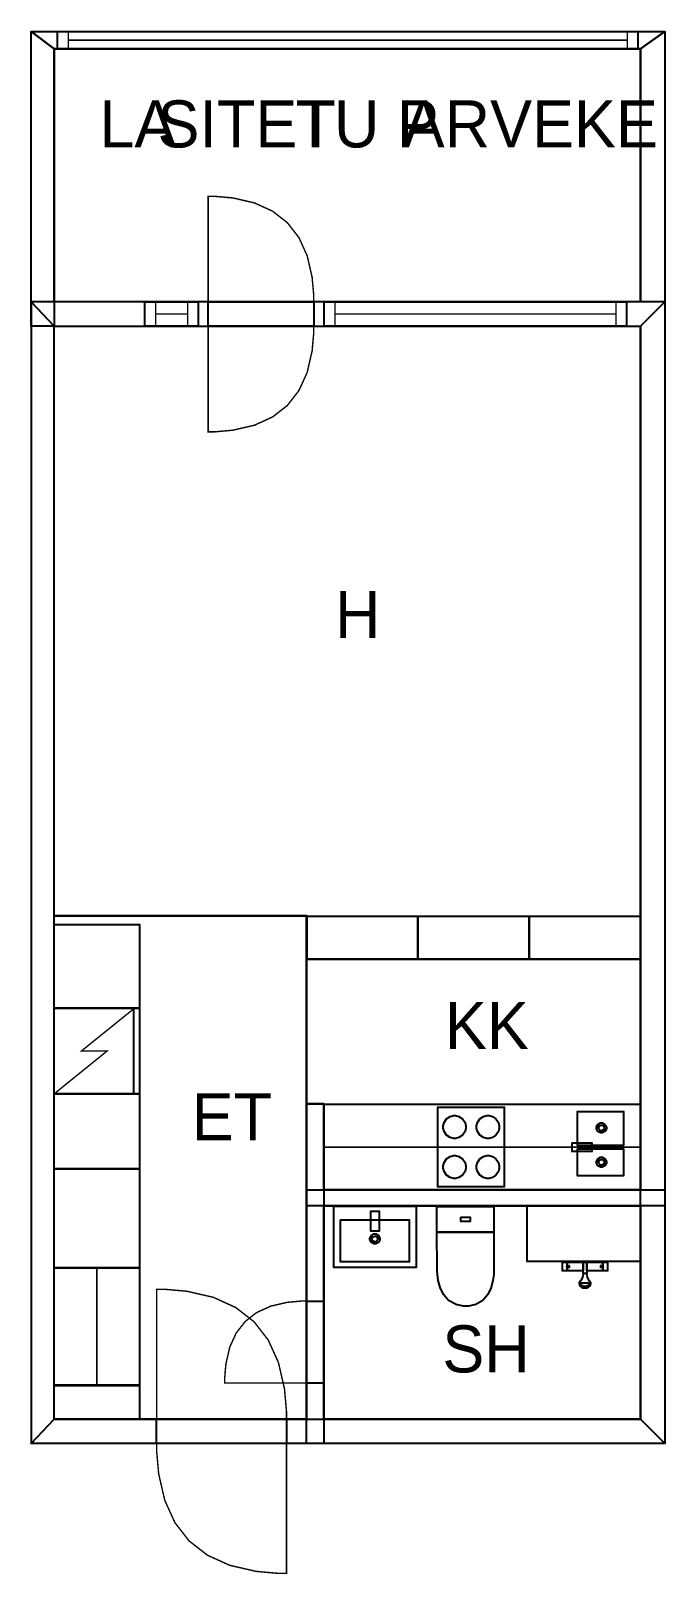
# Model space of a CAD drawing. Extents: x 0.6 to 5.2, y 0 to 11.3.
import ezdxf

# ---------------------------------------------------------------- set-up
doc = ezdxf.new("R2010")
doc.units = 0
doc.layers.get('0').update_dxf_attribs({"linetype": 'CONTINUOUS'})

msp = doc.modelspace()

# ---------------------------------------------------------------- linework, layer by layer
at = {"color": 0}
for points, const_width in [([(0.558539, 11.2636), (5.18772, 11.2636), (5.01064, 11.1386), (0.725206, 11.1386), (0.558539, 11.2636)], 0.002083), ([(0.558539, 9.11208), (0.558539, 11.2636), (0.725206, 11.1386), (0.725206, 9.11208), (0.558539, 9.11208)], 0.002083), ([(0.750814, 11.2636), (4.99197, 11.2636), (4.99197, 11.1386), (0.750814, 11.1386), (0.750814, 11.2636)], 0.010417), ([(0.750814, 11.2636), (4.99197, 11.2636), (4.99197, 11.1386), (0.750814, 11.1386), (0.750814, 11.2636)], 0.010417), ([(5.18772, 11.2636), (5.18772, 9.28917), (5.01064, 9.28917), (5.01064, 11.1386), (5.18772, 11.2636)], 0.002083), ([(0.725206, 11.1386), (5.01064, 11.1386), (5.01064, 9.28917), (0.725206, 9.28917), (0.725206, 11.1386)], 0.002083), ([(2.6231, 9.28917), (2.6231, 9.33442), (2.611, 9.47006), (2.57488, 9.62674), (2.5146, 9.75939), (2.43018, 9.86783), (2.32172, 9.95226), (2.18907, 10.0125), (2.03239, 10.0487), (1.89675, 10.0607), (1.85157, 10.0607), (1.85157, 9.28917), (2.6231, 9.28917)], 0.010417), ([(0.725206, 9.11208), (5.01064, 9.11208), (5.18772, 9.28917), (0.558539, 9.28917), (0.725206, 9.11208)], 0.002083), ([(0.725206, 1.13021), (0.725206, 9.11208), (0.558539, 9.28917), (0.558539, 0.953125), (0.725206, 1.13021)], 0.002083), ([(1.38949, 9.28917), (1.77929, 9.28917), (1.77929, 9.11208), (1.38949, 9.11208), (1.38949, 9.28917)], 0.010417), ([(1.38949, 9.28917), (1.77929, 9.28917), (1.77929, 9.11208), (1.38949, 9.11208), (1.38949, 9.28917)], 0.010417), ([(1.85157, 9.28917), (2.6231, 9.28917), (2.6231, 9.11208), (1.85157, 9.11208), (1.85157, 9.28917)], 0.010417), ([(1.85157, 9.28917), (2.6231, 9.28917), (2.6231, 9.11208), (1.85157, 9.11208), (1.85157, 9.28917)], 0.010417), ([(2.69949, 9.28917), (4.9095, 9.28917), (4.9095, 9.11208), (2.69949, 9.11208), (2.69949, 9.28917)], 0.010417), ([(2.69949, 9.28917), (4.9095, 9.28917), (4.9095, 9.11208), (2.69949, 9.11208), (2.69949, 9.28917)], 0.010417), ([(5.18772, 9.28917), (5.18772, 0.953125), (5.01064, 1.13021), (5.01064, 9.11208), (5.18772, 9.28917)], 0.002083), ([(2.6231, 9.11208), (2.6231, 9.06689), (2.611, 8.93126), (2.57488, 8.77458), (2.5146, 8.64193), (2.43018, 8.53342), (2.32172, 8.44906), (2.18907, 8.38872), (2.03239, 8.3526), (1.89675, 8.3405), (1.85157, 8.3405), (1.85157, 9.11208), (2.6231, 9.11208)], 0.010417), ([(0.725424, 4.74382), (0.725424, 4.13092), (1.35042, 4.13092), (1.35042, 4.74382), (0.725424, 4.74382)], 0.010417), ([(2.57161, 4.80414), (3.3846, 4.80414), (3.3846, 4.48768), (2.57161, 4.48768), (2.57161, 4.80414)], 0.010417), ([(3.3846, 4.80414), (4.19764, 4.80414), (4.19764, 4.48768), (3.3846, 4.48768), (3.3846, 4.80414)], 0.010417), ([(4.19764, 4.80414), (5.01069, 4.80414), (5.01069, 4.48768), (4.19764, 4.48768), (4.19764, 4.80414)], 0.010417), ([(0.725424, 4.13092), (0.725424, 3.50592), (1.35042, 3.50592), (1.35042, 4.13092), (0.725424, 4.13092)], 0.010417), ([(1.30876, 4.13092), (1.30876, 3.50592), (1.35042, 3.50592), (1.35042, 4.13092), (1.30876, 4.13092)], 0.010417), ([(0.725424, 3.50592), (0.725424, 2.95768), (1.35042, 2.95768), (1.35042, 3.50592), (0.725424, 3.50592)], 0.010417), ([(2.57101, 3.43419), (2.69601, 3.43419), (2.69601, 0.953125), (2.57101, 0.953125), (2.57101, 3.43419)], 0.002083), ([(2.69661, 3.43033), (5.01069, 3.43033), (5.01069, 2.80533), (2.69661, 2.80533), (2.69661, 3.43033)], 0.010417), ([(3.52989, 3.4095), (4.01426, 3.4095), (4.01426, 2.82617), (3.52989, 2.82617), (3.52989, 3.4095)], 0.010417), ([(4.55003, 3.37711), (4.88688, 3.37711), (4.88688, 3.13021), (4.55003, 3.13021), (4.55003, 3.37711)], 0.010417), ([(3.56853, 3.26367), (3.56853, 3.27181), (3.57503, 3.29611), (3.59293, 3.3226), (3.61942, 3.3405), (3.64372, 3.347), (3.65186, 3.347), (3.65994, 3.347), (3.68431, 3.3405), (3.71078, 3.3226), (3.72863, 3.29611), (3.73519, 3.27181), (3.73519, 3.26367), (3.73519, 3.25558), (3.72863, 3.23122), (3.71078, 3.20475), (3.68431, 3.1869), (3.65994, 3.18033), (3.65186, 3.18033), (3.64372, 3.18033), (3.61942, 3.1869), (3.59293, 3.20475), (3.57503, 3.23122), (3.56853, 3.25558), (3.56853, 3.26367)], 0.010417), ([(3.81239, 3.26367), (3.81239, 3.27181), (3.8189, 3.29611), (3.83681, 3.3226), (3.86328, 3.3405), (3.88758, 3.347), (3.89572, 3.347), (3.90381, 3.347), (3.92817, 3.3405), (3.95464, 3.3226), (3.9725, 3.29611), (3.97906, 3.27181), (3.97906, 3.26367), (3.97906, 3.25558), (3.9725, 3.23122), (3.95464, 3.20475), (3.92817, 3.1869), (3.90381, 3.18033), (3.89572, 3.18033), (3.88758, 3.18033), (3.86328, 3.1869), (3.83681, 3.20475), (3.8189, 3.23122), (3.81239, 3.25558), (3.81239, 3.26367)], 0.010417), ([(4.68864, 3.25776), (4.68864, 3.26421), (4.69928, 3.28358), (4.71864, 3.29422), (4.7251, 3.29422), (4.7315, 3.29422), (4.75087, 3.28358), (4.76156, 3.26421), (4.76156, 3.25776), (4.76156, 3.25136), (4.75087, 3.23199), (4.7315, 3.22131), (4.7251, 3.22131), (4.71864, 3.22131), (4.69928, 3.23199), (4.68864, 3.25136), (4.68864, 3.25776)], 0.008333), ([(4.70426, 3.25776), (4.70426, 3.26144), (4.71035, 3.27251), (4.7214, 3.2786), (4.7251, 3.2786), (4.72874, 3.2786), (4.73981, 3.27251), (4.74593, 3.26144), (4.74593, 3.25776), (4.74593, 3.25412), (4.73981, 3.24306), (4.72874, 3.23693), (4.7251, 3.23693), (4.7214, 3.23693), (4.71035, 3.24306), (4.70426, 3.25412), (4.70426, 3.25776)], 0.008333), ([(2.69672, 3.11719), (5.01069, 3.11719), (5.01069, 2.80469), (2.69672, 2.80469), (2.69672, 3.11719)], 0.010417), ([(3.56853, 2.972), (3.56853, 2.98014), (3.57503, 3.00444), (3.59293, 3.03093), (3.61942, 3.04883), (3.64372, 3.05533), (3.65186, 3.05533), (3.65994, 3.05533), (3.68431, 3.04883), (3.71078, 3.03093), (3.72863, 3.00444), (3.73519, 2.98014), (3.73519, 2.972), (3.73519, 2.96392), (3.72863, 2.93956), (3.71078, 2.91308), (3.68431, 2.89524), (3.65994, 2.88867), (3.65186, 2.88867), (3.64372, 2.88867), (3.61942, 2.89524), (3.59293, 2.91308), (3.57503, 2.93956), (3.56853, 2.96392), (3.56853, 2.972)], 0.010417), ([(3.81239, 2.972), (3.81239, 2.98014), (3.8189, 3.00444), (3.83681, 3.03093), (3.86328, 3.04883), (3.88758, 3.05533), (3.89572, 3.05533), (3.90381, 3.05533), (3.92817, 3.04883), (3.95464, 3.03093), (3.9725, 3.00444), (3.97906, 2.98014), (3.97906, 2.972), (3.97906, 2.96392), (3.9725, 2.93956), (3.95464, 2.91308), (3.92817, 2.89524), (3.90381, 2.88867), (3.89572, 2.88867), (3.88758, 2.88867), (3.86328, 2.89524), (3.83681, 2.91308), (3.8189, 2.93956), (3.81239, 2.96392), (3.81239, 2.972)], 0.010417), ([(4.51036, 3.14794), (4.65619, 3.14794), (4.65619, 3.08544), (4.51036, 3.08544), (4.51036, 3.14794)], 0.010417), ([(4.54932, 3.10428), (4.88585, 3.10428), (4.88585, 2.90836), (4.54932, 2.90836), (4.54932, 3.10428)], 0.010417), ([(4.68864, 3.00629), (4.68864, 3.01275), (4.69928, 3.03213), (4.71864, 3.04275), (4.7251, 3.04275), (4.7315, 3.04275), (4.75087, 3.03213), (4.76156, 3.01275), (4.76156, 3.00629), (4.76156, 2.99989), (4.75087, 2.98053), (4.7315, 2.96983), (4.7251, 2.96983), (4.71864, 2.96983), (4.69928, 2.98053), (4.68864, 2.99989), (4.68864, 3.00629)], 0.008333), ([(0.725424, 2.95768), (0.725424, 2.23574), (1.35042, 2.23574), (1.35042, 2.95768), (0.725424, 2.95768)], 0.010417), ([(4.70426, 3.00629), (4.70426, 3.00999), (4.71035, 3.02106), (4.7214, 3.02713), (4.7251, 3.02713), (4.72874, 3.02713), (4.73981, 3.02106), (4.74593, 3.00999), (4.74593, 3.00629), (4.74593, 3.00265), (4.73981, 2.9916), (4.72874, 2.98546), (4.7251, 2.98546), (4.7214, 2.98546), (4.71035, 2.9916), (4.70426, 3.00265), (4.70426, 3.00629)], 0.008333), ([(2.57101, 2.80414), (5.18772, 2.80414), (5.18772, 2.68956), (2.57101, 2.68956), (2.57101, 2.80414)], 0.002083), ([(2.76867, 2.68718), (3.37044, 2.68718), (3.37044, 2.23926), (2.76867, 2.23926), (2.76867, 2.68718)], 0.010417), ([(3.0395, 2.64985), (3.102, 2.64985), (3.102, 2.50401), (3.0395, 2.50401), (3.0395, 2.64985)], 0.010417), ([(3.52349, 2.6844), (3.94006, 2.6844), (3.94006, 2.49707), (3.52349, 2.49707), (3.52349, 2.6844)], 0.010417), ([(3.69862, 2.6065), (3.76486, 2.6065), (3.76486, 2.57497), (3.69862, 2.57497), (3.69862, 2.6065)], 0.010417), ([(2.81879, 2.5861), (3.32032, 2.5861), (3.32032, 2.27881), (2.81879, 2.27881), (2.81879, 2.5861)], 0.010417), ([(3.10607, 2.44672), (3.10607, 2.44032), (3.09538, 2.42096), (3.07601, 2.41026), (3.06961, 2.41026), (3.06315, 2.41026), (3.04378, 2.42096), (3.03315, 2.44032), (3.03315, 2.44672), (3.03315, 2.45318), (3.04378, 2.47254), (3.06315, 2.48318), (3.06961, 2.48318), (3.07601, 2.48318), (3.09538, 2.47254), (3.10607, 2.45318), (3.10607, 2.44672)], 0.008333), ([(3.94006, 2.22879), (3.94006, 2.22879), (3.94011, 2.21707), (3.93847, 2.18608), (3.93235, 2.14225), (3.91889, 2.09201), (3.89535, 2.04183), (3.85889, 1.99799), (3.80669, 1.96701), (3.75364, 1.95524), (3.736, 1.95524), (3.71767, 1.95524), (3.66282, 1.96701), (3.60878, 1.99799), (3.57096, 2.04183), (3.5465, 2.09201), (3.5325, 2.14225), (3.5261, 2.18608), (3.52436, 2.21707), (3.52447, 2.22879), (3.52447, 2.22879), (3.52344, 2.49707), (3.94006, 2.49707), (3.94006, 2.22879)], 0.010417), ([(3.09044, 2.44672), (3.09044, 2.44308), (3.08431, 2.43201), (3.07324, 2.42589), (3.06961, 2.42589), (3.06592, 2.42589), (3.05485, 2.43201), (3.04878, 2.44308), (3.04878, 2.44672), (3.04878, 2.45042), (3.05485, 2.46149), (3.06592, 2.46756), (3.06961, 2.46756), (3.07324, 2.46756), (3.08431, 2.46149), (3.09044, 2.45042), (3.09044, 2.44672)], 0.008333), ([(4.44103, 2.27669), (4.47433, 2.27669), (4.47433, 2.21311), (4.44103, 2.21311), (4.44103, 2.27669)], 0.010417), ([(4.47433, 2.24436), (4.47754, 2.24561), (4.48719, 2.24946), (4.48996, 2.25065), (4.48996, 2.25065), (4.48996, 2.24924), (4.48996, 2.2449), (4.48996, 2.24061), (4.48996, 2.23915), (4.48996, 2.23915), (4.48757, 2.23981), (4.4776, 2.24322), (4.47433, 2.24436)], 0.010417), ([(4.47433, 2.27669), (4.59104, 2.27669), (4.59104, 2.21311), (4.47433, 2.21311), (4.47433, 2.27669)], 0.010417), ([(4.59104, 2.27669), (4.61914, 2.27669), (4.61914, 2.19336), (4.61208, 2.19336), (4.59631, 2.19336), (4.59104, 2.19336), (4.59104, 2.21419), (4.59104, 2.26107), (4.59104, 2.27669)], 0.010417), ([(4.61914, 2.27669), (4.73583, 2.27669), (4.73583, 2.21311), (4.61914, 2.21311), (4.61914, 2.27669)], 0.010417), ([(4.73475, 2.24436), (4.7315, 2.24561), (4.72185, 2.24946), (4.71913, 2.25065), (4.71913, 2.25065), (4.71913, 2.24924), (4.71913, 2.2449), (4.71913, 2.24061), (4.71913, 2.23915), (4.71913, 2.23915), (4.72146, 2.23981), (4.73144, 2.24322), (4.73475, 2.24436)], 0.010417), ([(4.73475, 2.27669), (4.77018, 2.27669), (4.77018, 2.21311), (4.73475, 2.21311), (4.73475, 2.27669)], 0.010417), ([(0.725424, 2.23568), (0.725424, 1.37766), (1.35042, 1.37766), (1.35042, 2.23568), (0.725424, 2.23568)], 0.010417), ([(2.42383, 1.13021), (2.42383, 1.18582), (2.40896, 1.35265), (2.36447, 1.54546), (2.29036, 1.70856), (2.18653, 1.84201), (2.05306, 1.94586), (1.88997, 2.01997), (1.69715, 2.06446), (1.53033, 2.07926), (1.47478, 2.07926), (1.47478, 1.13021), (2.42383, 1.13021)], 0.010417), ([(2.57101, 1.99333), (2.53586, 1.99333), (2.4305, 1.984), (2.30875, 1.95589), (2.20578, 1.90907), (2.12147, 1.84353), (2.05593, 1.75922), (2.00911, 1.65619), (1.98101, 1.53444), (1.97168, 1.4291), (1.97168, 1.39393), (2.57101, 1.39393), (2.57101, 1.99333)], 0.010417), ([(2.57101, 1.99333), (2.69601, 1.99333), (2.69601, 1.39393), (2.57101, 1.39393), (2.57101, 1.99333)], 0.010417), ([(2.57101, 1.99333), (2.69601, 1.99333), (2.69601, 1.39393), (2.57101, 1.39393), (2.57101, 1.99333)], 0.010417), ([(5.18772, 0.953125), (0.558539, 0.953125), (0.725206, 1.13021), (5.01064, 1.13021), (5.18772, 0.953125)], 0.002083), ([(1.47478, 1.13021), (2.42383, 1.13021), (2.42383, 0.953125), (1.47478, 0.953125), (1.47478, 1.13021)], 0.010417), ([(1.47478, 1.13021), (2.42383, 1.13021), (2.42383, 0.953125), (1.47478, 0.953125), (1.47478, 1.13021)], 0.010417), ([(1.47478, 0.953125), (1.47478, 0.897569), (1.48958, 0.73074), (1.53407, 0.537924), (1.60818, 0.374838), (1.71203, 0.241374), (1.84549, 0.137533), (2.00857, 0.063422), (2.20139, 0.018934), (2.36822, 0.004069), (2.42383, 0.004069), (2.42383, 0.953125), (1.47478, 0.953125)], 0.010417)]:
    msp.add_lwpolyline(points, close=True, dxfattribs=dict(at, const_width=const_width))
for points in [[(0.558539, 9.11208), (0.558539, 11.2636), (0.725206, 11.1386), (0.725206, 9.11208), (0.558539, 9.11208)], [(0.558539, 11.2636), (5.18772, 11.2636), (5.01064, 11.1386), (0.725206, 11.1386), (0.558539, 11.2636)], [(5.18772, 11.2636), (5.18772, 9.28917), (5.01064, 9.28917), (5.01064, 11.1386), (5.18772, 11.2636)], [(0.725206, 1.13021), (0.725206, 9.11208), (0.558539, 9.28917), (0.558539, 0.953125), (0.725206, 1.13021)], [(0.725206, 9.11208), (5.01064, 9.11208), (5.18772, 9.28917), (0.558539, 9.28917), (0.725206, 9.11208)], [(5.18772, 9.28917), (5.18772, 0.953125), (5.01064, 1.13021), (5.01064, 9.11208), (5.18772, 9.28917)], [(2.57101, 3.43419), (2.69601, 3.43419), (2.69601, 0.953125), (2.57101, 0.953125), (2.57101, 3.43419)], [(2.57101, 2.80414), (5.18772, 2.80414), (5.18772, 2.68956), (2.57101, 2.68956), (2.57101, 2.80414)], [(4.18207, 2.68956), (5.01064, 2.68956), (5.01064, 2.2819), (4.18207, 2.2819), (4.18207, 2.68956)], [(0.725424, 1.3776), (1.35064, 1.3776), (1.35064, 1.13021), (0.725424, 1.13021), (0.725424, 1.3776)], [(5.18772, 0.953125), (0.558539, 0.953125), (0.725206, 1.13021), (5.01064, 1.13021), (5.18772, 0.953125)]]:
    msp.add_lwpolyline(points, close=True, dxfattribs=at)
at = {"color": 7}
for points in [[(0.750814, 11.2636), (4.99197, 11.2636), (4.99197, 11.1386), (0.750814, 11.1386), (0.750814, 11.2636)], [(0.750814, 11.2636), (4.99197, 11.2636), (4.99197, 11.1386), (0.750814, 11.1386), (0.750814, 11.2636)], [(0.725206, 11.1386), (5.01064, 11.1386), (5.01064, 9.28917), (0.725206, 9.28917), (0.725206, 11.1386)], [(1.38949, 9.28917), (1.77929, 9.28917), (1.77929, 9.11208), (1.38949, 9.11208), (1.38949, 9.28917)], [(1.38949, 9.28917), (1.77929, 9.28917), (1.77929, 9.11208), (1.38949, 9.11208), (1.38949, 9.28917)], [(1.85157, 9.28917), (2.6231, 9.28917), (2.6231, 9.11208), (1.85157, 9.11208), (1.85157, 9.28917)], [(1.85157, 9.28917), (2.6231, 9.28917), (2.6231, 9.11208), (1.85157, 9.11208), (1.85157, 9.28917)], [(2.69949, 9.28917), (4.9095, 9.28917), (4.9095, 9.11208), (2.69949, 9.11208), (2.69949, 9.28917)], [(2.69949, 9.28917), (4.9095, 9.28917), (4.9095, 9.11208), (2.69949, 9.11208), (2.69949, 9.28917)], [(5.01064, 4.48915), (2.57156, 4.48915), (2.57156, 4.80647), (0.725206, 4.80647), (0.725206, 9.11208), (5.01064, 9.11208), (5.01064, 4.48915)], [(0.725206, 4.80647), (2.57101, 4.80647), (2.57101, 1.13021), (0.725206, 1.13021), (0.725206, 4.80647)], [(0.725424, 4.74382), (1.35042, 4.74382), (1.35042, 4.13092), (0.725424, 4.13092), (0.725424, 4.74382)], [(2.57156, 4.48915), (5.01064, 4.48915), (5.01064, 2.80414), (2.69601, 2.80414), (2.69601, 3.43419), (2.57101, 3.43419), (2.57101, 4.80647), (2.57156, 4.80647), (2.57156, 4.48915)], [(2.57161, 4.80414), (3.3846, 4.80414), (3.3846, 4.48768), (2.57161, 4.48768), (2.57161, 4.80414)], [(3.3846, 4.80414), (4.19764, 4.80414), (4.19764, 4.48768), (3.3846, 4.48768), (3.3846, 4.80414)], [(4.19764, 4.80414), (5.01069, 4.80414), (5.01069, 4.48768), (4.19764, 4.48768), (4.19764, 4.80414)], [(0.725424, 4.13092), (1.35042, 4.13092), (1.35042, 3.50592), (0.725424, 3.50592), (0.725424, 4.13092)], [(1.30876, 4.13092), (1.35042, 4.13092), (1.35042, 3.50592), (1.30876, 3.50592), (1.30876, 4.13092)], [(0.725424, 3.50592), (1.35042, 3.50592), (1.35042, 2.95768), (0.725424, 2.95768), (0.725424, 3.50592)], [(2.69661, 3.43033), (5.01069, 3.43033), (5.01069, 2.80533), (2.69661, 2.80533), (2.69661, 3.43033)], [(3.52989, 3.4095), (4.01426, 3.4095), (4.01426, 2.82617), (3.52989, 2.82617), (3.52989, 3.4095)], [(3.56853, 3.26367), (3.56853, 3.27181), (3.57503, 3.29611), (3.59293, 3.3226), (3.61942, 3.3405), (3.64372, 3.347), (3.65186, 3.347), (3.65994, 3.347), (3.68431, 3.3405), (3.71078, 3.3226), (3.72863, 3.29611), (3.73519, 3.27181), (3.73519, 3.26367), (3.73519, 3.25558), (3.72863, 3.23122), (3.71078, 3.20475), (3.68431, 3.1869), (3.65994, 3.18033), (3.65186, 3.18033), (3.64372, 3.18033), (3.61942, 3.1869), (3.59293, 3.20475), (3.57503, 3.23122), (3.56853, 3.25558), (3.56853, 3.26367)], [(3.81239, 3.26367), (3.81239, 3.27181), (3.8189, 3.29611), (3.83681, 3.3226), (3.86328, 3.3405), (3.88758, 3.347), (3.89572, 3.347), (3.90381, 3.347), (3.92817, 3.3405), (3.95464, 3.3226), (3.9725, 3.29611), (3.97906, 3.27181), (3.97906, 3.26367), (3.97906, 3.25558), (3.9725, 3.23122), (3.95464, 3.20475), (3.92817, 3.1869), (3.90381, 3.18033), (3.89572, 3.18033), (3.88758, 3.18033), (3.86328, 3.1869), (3.83681, 3.20475), (3.8189, 3.23122), (3.81239, 3.25558), (3.81239, 3.26367)], [(4.55003, 3.37711), (4.88688, 3.37711), (4.88688, 3.13021), (4.55003, 3.13021), (4.55003, 3.37711)], [(4.68864, 3.25776), (4.68864, 3.26421), (4.69928, 3.28358), (4.71864, 3.29422), (4.7251, 3.29422), (4.7315, 3.29422), (4.75087, 3.28358), (4.76156, 3.26421), (4.76156, 3.25776), (4.76156, 3.25136), (4.75087, 3.23199), (4.7315, 3.22131), (4.7251, 3.22131), (4.71864, 3.22131), (4.69928, 3.23199), (4.68864, 3.25136), (4.68864, 3.25776)], [(4.70426, 3.25776), (4.70426, 3.26144), (4.71035, 3.27251), (4.7214, 3.2786), (4.7251, 3.2786), (4.72874, 3.2786), (4.73981, 3.27251), (4.74593, 3.26144), (4.74593, 3.25776), (4.74593, 3.25412), (4.73981, 3.24306), (4.72874, 3.23693), (4.7251, 3.23693), (4.7214, 3.23693), (4.71035, 3.24306), (4.70426, 3.25412), (4.70426, 3.25776)], [(3.56853, 2.972), (3.56853, 2.98014), (3.57503, 3.00444), (3.59293, 3.03093), (3.61942, 3.04883), (3.64372, 3.05533), (3.65186, 3.05533), (3.65994, 3.05533), (3.68431, 3.04883), (3.71078, 3.03093), (3.72863, 3.00444), (3.73519, 2.98014), (3.73519, 2.972), (3.73519, 2.96392), (3.72863, 2.93956), (3.71078, 2.91308), (3.68431, 2.89524), (3.65994, 2.88867), (3.65186, 2.88867), (3.64372, 2.88867), (3.61942, 2.89524), (3.59293, 2.91308), (3.57503, 2.93956), (3.56853, 2.96392), (3.56853, 2.972)], [(3.81239, 2.972), (3.81239, 2.98014), (3.8189, 3.00444), (3.83681, 3.03093), (3.86328, 3.04883), (3.88758, 3.05533), (3.89572, 3.05533), (3.90381, 3.05533), (3.92817, 3.04883), (3.95464, 3.03093), (3.9725, 3.00444), (3.97906, 2.98014), (3.97906, 2.972), (3.97906, 2.96392), (3.9725, 2.93956), (3.95464, 2.91308), (3.92817, 2.89524), (3.90381, 2.88867), (3.89572, 2.88867), (3.88758, 2.88867), (3.86328, 2.89524), (3.83681, 2.91308), (3.8189, 2.93956), (3.81239, 2.96392), (3.81239, 2.972)], [(4.51036, 3.14794), (4.65619, 3.14794), (4.65619, 3.08544), (4.51036, 3.08544), (4.51036, 3.14794)], [(4.54932, 3.10428), (4.88585, 3.10428), (4.88585, 2.90836), (4.54932, 2.90836), (4.54932, 3.10428)], [(0.725424, 2.95768), (1.35042, 2.95768), (1.35042, 2.23574), (0.725424, 2.23574), (0.725424, 2.95768)], [(4.68864, 3.00629), (4.68864, 3.01275), (4.69928, 3.03213), (4.71864, 3.04275), (4.7251, 3.04275), (4.7315, 3.04275), (4.75087, 3.03213), (4.76156, 3.01275), (4.76156, 3.00629), (4.76156, 2.99989), (4.75087, 2.98053), (4.7315, 2.96983), (4.7251, 2.96983), (4.71864, 2.96983), (4.69928, 2.98053), (4.68864, 2.99989), (4.68864, 3.00629)], [(4.70426, 3.00629), (4.70426, 3.00999), (4.71035, 3.02106), (4.7214, 3.02713), (4.7251, 3.02713), (4.72874, 3.02713), (4.73981, 3.02106), (4.74593, 3.00999), (4.74593, 3.00629), (4.74593, 3.00265), (4.73981, 2.9916), (4.72874, 2.98546), (4.7251, 2.98546), (4.7214, 2.98546), (4.71035, 2.9916), (4.70426, 3.00265), (4.70426, 3.00629)], [(2.69601, 2.68956), (5.01064, 2.68956), (5.01064, 1.13021), (2.69601, 1.13021), (2.69601, 2.68956)], [(2.76867, 2.68718), (3.37044, 2.68718), (3.37044, 2.23926), (2.76867, 2.23926), (2.76867, 2.68718)], [(3.0395, 2.64985), (3.102, 2.64985), (3.102, 2.50401), (3.0395, 2.50401), (3.0395, 2.64985)], [(3.52349, 2.6844), (3.94006, 2.6844), (3.94006, 2.49707), (3.52349, 2.49707), (3.52349, 2.6844)], [(3.69862, 2.6065), (3.76486, 2.6065), (3.76486, 2.57497), (3.69862, 2.57497), (3.69862, 2.6065)], [(2.81879, 2.5861), (3.32032, 2.5861), (3.32032, 2.27881), (2.81879, 2.27881), (2.81879, 2.5861)], [(3.10607, 2.44672), (3.10607, 2.44032), (3.09538, 2.42096), (3.07601, 2.41026), (3.06961, 2.41026), (3.06315, 2.41026), (3.04378, 2.42096), (3.03315, 2.44032), (3.03315, 2.44672), (3.03315, 2.45318), (3.04378, 2.47254), (3.06315, 2.48318), (3.06961, 2.48318), (3.07601, 2.48318), (3.09538, 2.47254), (3.10607, 2.45318), (3.10607, 2.44672)], [(3.94006, 2.22879), (3.94006, 2.22879), (3.94011, 2.21707), (3.93847, 2.18608), (3.93235, 2.14225), (3.91889, 2.09201), (3.89535, 2.04183), (3.85889, 1.99799), (3.80669, 1.96701), (3.75364, 1.95524), (3.736, 1.95524), (3.71767, 1.95524), (3.66282, 1.96701), (3.60878, 1.99799), (3.57096, 2.04183), (3.5465, 2.09201), (3.5325, 2.14225), (3.5261, 2.18608), (3.52436, 2.21707), (3.52447, 2.22879), (3.52447, 2.22879), (3.52344, 2.49707), (3.94006, 2.49707), (3.94006, 2.22879)], [(3.09044, 2.44672), (3.09044, 2.44308), (3.08431, 2.43201), (3.07324, 2.42589), (3.06961, 2.42589), (3.06592, 2.42589), (3.05485, 2.43201), (3.04878, 2.44308), (3.04878, 2.44672), (3.04878, 2.45042), (3.05485, 2.46149), (3.06592, 2.46756), (3.06961, 2.46756), (3.07324, 2.46756), (3.08431, 2.46149), (3.09044, 2.45042), (3.09044, 2.44672)], [(4.44103, 2.27669), (4.47433, 2.27669), (4.47433, 2.21311), (4.44103, 2.21311), (4.44103, 2.27669)], [(4.47433, 2.27669), (4.59104, 2.27669), (4.59104, 2.21311), (4.47433, 2.21311), (4.47433, 2.27669)], [(4.59104, 2.27669), (4.61914, 2.27669), (4.61914, 2.19336), (4.61208, 2.19336), (4.59631, 2.19336), (4.59104, 2.19336), (4.59104, 2.21419), (4.59104, 2.26107), (4.59104, 2.27669)], [(4.61914, 2.27669), (4.73583, 2.27669), (4.73583, 2.21311), (4.61914, 2.21311), (4.61914, 2.27669)], [(4.73475, 2.27669), (4.77018, 2.27669), (4.77018, 2.21311), (4.73475, 2.21311), (4.73475, 2.27669)], [(0.725424, 2.23568), (1.35042, 2.23568), (1.35042, 1.37766), (0.725424, 1.37766), (0.725424, 2.23568)], [(4.47433, 2.24436), (4.47754, 2.24561), (4.48719, 2.24946), (4.48996, 2.25065), (4.48996, 2.25065), (4.48996, 2.24924), (4.48996, 2.2449), (4.48996, 2.24061), (4.48996, 2.23915), (4.48996, 2.23915), (4.48757, 2.23981), (4.4776, 2.24322), (4.47433, 2.24436)], [(4.59104, 2.19336), (4.59104, 2.18707), (4.58735, 2.16812), (4.57747, 2.14572), (4.57438, 2.14128), (4.57329, 2.13971), (4.56315, 2.12511), (4.56288, 2.12354), (4.56233, 2.12071), (4.56651, 2.10417), (4.58317, 2.09131), (4.58892, 2.09022), (4.59022, 2.09), (4.60178, 2.08919), (4.60563, 2.08919), (4.60454, 2.08919), (4.60872, 2.08919), (4.61996, 2.09), (4.62125, 2.09022), (4.62696, 2.09131), (4.64361, 2.10417), (4.64779, 2.12071), (4.64729, 2.12354), (4.64703, 2.12511), (4.63683, 2.13971), (4.63579, 2.14128), (4.63265, 2.14572), (4.62278, 2.16812), (4.61914, 2.18707), (4.61914, 2.19336)], [(4.73475, 2.24436), (4.7315, 2.24561), (4.72185, 2.24946), (4.71913, 2.25065), (4.71913, 2.25065), (4.71913, 2.24924), (4.71913, 2.2449), (4.71913, 2.24061), (4.71913, 2.23915), (4.71913, 2.23915), (4.72146, 2.23981), (4.73144, 2.24322), (4.73475, 2.24436)], [(4.56288, 2.1225), (4.56315, 2.12201), (4.57497, 2.11187), (4.59874, 2.10271), (4.60667, 2.10271), (4.6129, 2.10297), (4.63553, 2.11225), (4.64675, 2.12201), (4.64729, 2.1225)], [(2.57101, 1.99333), (2.69601, 1.99333), (2.69601, 1.39393), (2.57101, 1.39393), (2.57101, 1.99333)], [(2.57101, 1.99333), (2.69601, 1.99333), (2.69601, 1.39393), (2.57101, 1.39393), (2.57101, 1.99333)], [(1.47478, 1.13021), (2.42383, 1.13021), (2.42383, 0.953125), (1.47478, 0.953125), (1.47478, 1.13021)], [(1.47478, 1.13021), (2.42383, 1.13021), (2.42383, 0.953125), (1.47478, 0.953125), (1.47478, 1.13021)]]:
    msp.add_lwpolyline(points, close=True, dxfattribs=at)
at = {"color": 0, "const_width": 0.010417}
for points in [[(0.828939, 11.2636), (0.828939, 11.1386)], [(0.828939, 11.2011), (4.91385, 11.2011)], [(4.91385, 11.2636), (4.91385, 11.1386)], [(1.46761, 9.11208), (1.46761, 9.28917)], [(1.70117, 9.11208), (1.70117, 9.28917)], [(2.77761, 9.11208), (2.77761, 9.28917)], [(4.83138, 9.11208), (4.83138, 9.28917)], [(1.46761, 9.20063), (1.70117, 9.20063)], [(2.77761, 9.20063), (4.83138, 9.20063)], [(0.725424, 3.50592), (1.11187, 3.81842), (0.924371, 3.81842), (1.3119, 4.13092)], [(4.59104, 2.19336), (4.59104, 2.18707), (4.58735, 2.16812), (4.57747, 2.14572), (4.57438, 2.14128), (4.57329, 2.13971), (4.56315, 2.12511), (4.56288, 2.12354), (4.56233, 2.12071), (4.56651, 2.10417), (4.58317, 2.09131), (4.58892, 2.09022), (4.59022, 2.09), (4.60178, 2.08919), (4.60563, 2.08919), (4.60454, 2.08919), (4.60872, 2.08919), (4.61996, 2.09), (4.62125, 2.09022), (4.62696, 2.09131), (4.64361, 2.10417), (4.64779, 2.12071), (4.64729, 2.12354), (4.64703, 2.12511), (4.63683, 2.13971), (4.63579, 2.14128), (4.63265, 2.14572), (4.62278, 2.16812), (4.61914, 2.18707), (4.61914, 2.19336)], [(4.56288, 2.1225), (4.56315, 2.12201), (4.57497, 2.11187), (4.59874, 2.10271), (4.60667, 2.10271), (4.6129, 2.10297), (4.63553, 2.11225), (4.64675, 2.12201), (4.64729, 2.1225)]]:
    msp.add_lwpolyline(points, dxfattribs=at)
at = {"color": 7, "const_width": 0.002083}
for points in [[(5.01064, 4.48915), (2.57156, 4.48915), (2.57156, 4.80647), (0.725206, 4.80647), (0.725206, 9.11208), (5.01064, 9.11208), (5.01064, 4.48915)], [(0.725206, 4.80647), (2.57101, 4.80647), (2.57101, 1.13021), (0.725206, 1.13021), (0.725206, 4.80647)], [(2.57156, 4.48915), (5.01064, 4.48915), (5.01064, 2.80414), (2.69601, 2.80414), (2.69601, 3.43419), (2.57101, 3.43419), (2.57101, 4.80647), (2.57156, 4.80647), (2.57156, 4.48915)], [(2.69601, 2.68956), (5.01064, 2.68956), (5.01064, 1.13021), (2.69601, 1.13021), (2.69601, 2.68956)]]:
    msp.add_lwpolyline(points, close=True, dxfattribs=at)
at = {"color": 253, "const_width": 0.010417}
msp.add_lwpolyline([(1.03792, 1.37766), (1.03792, 2.23574)], dxfattribs=at)

# ---------------------------------------------------------------- texts
at = {"color": 0}
for s, p in [('LA', (1.05649, 10.4174)), ('SITET', (1.48104, 10.4174)), ('TU P', (2.48992, 10.4174)), ('ARVEKE', (3.27311, 10.4174)), ('H', (2.77836, 6.83494)), ('KK', (3.58169, 3.83396)), ('ET', (1.73111, 3.16743)), ('SH', (3.56275, 1.47175))]:
    msp.add_text(s, height=0.34375, dxfattribs=at).set_placement(p)

doc.saveas('drawing.dxf')
